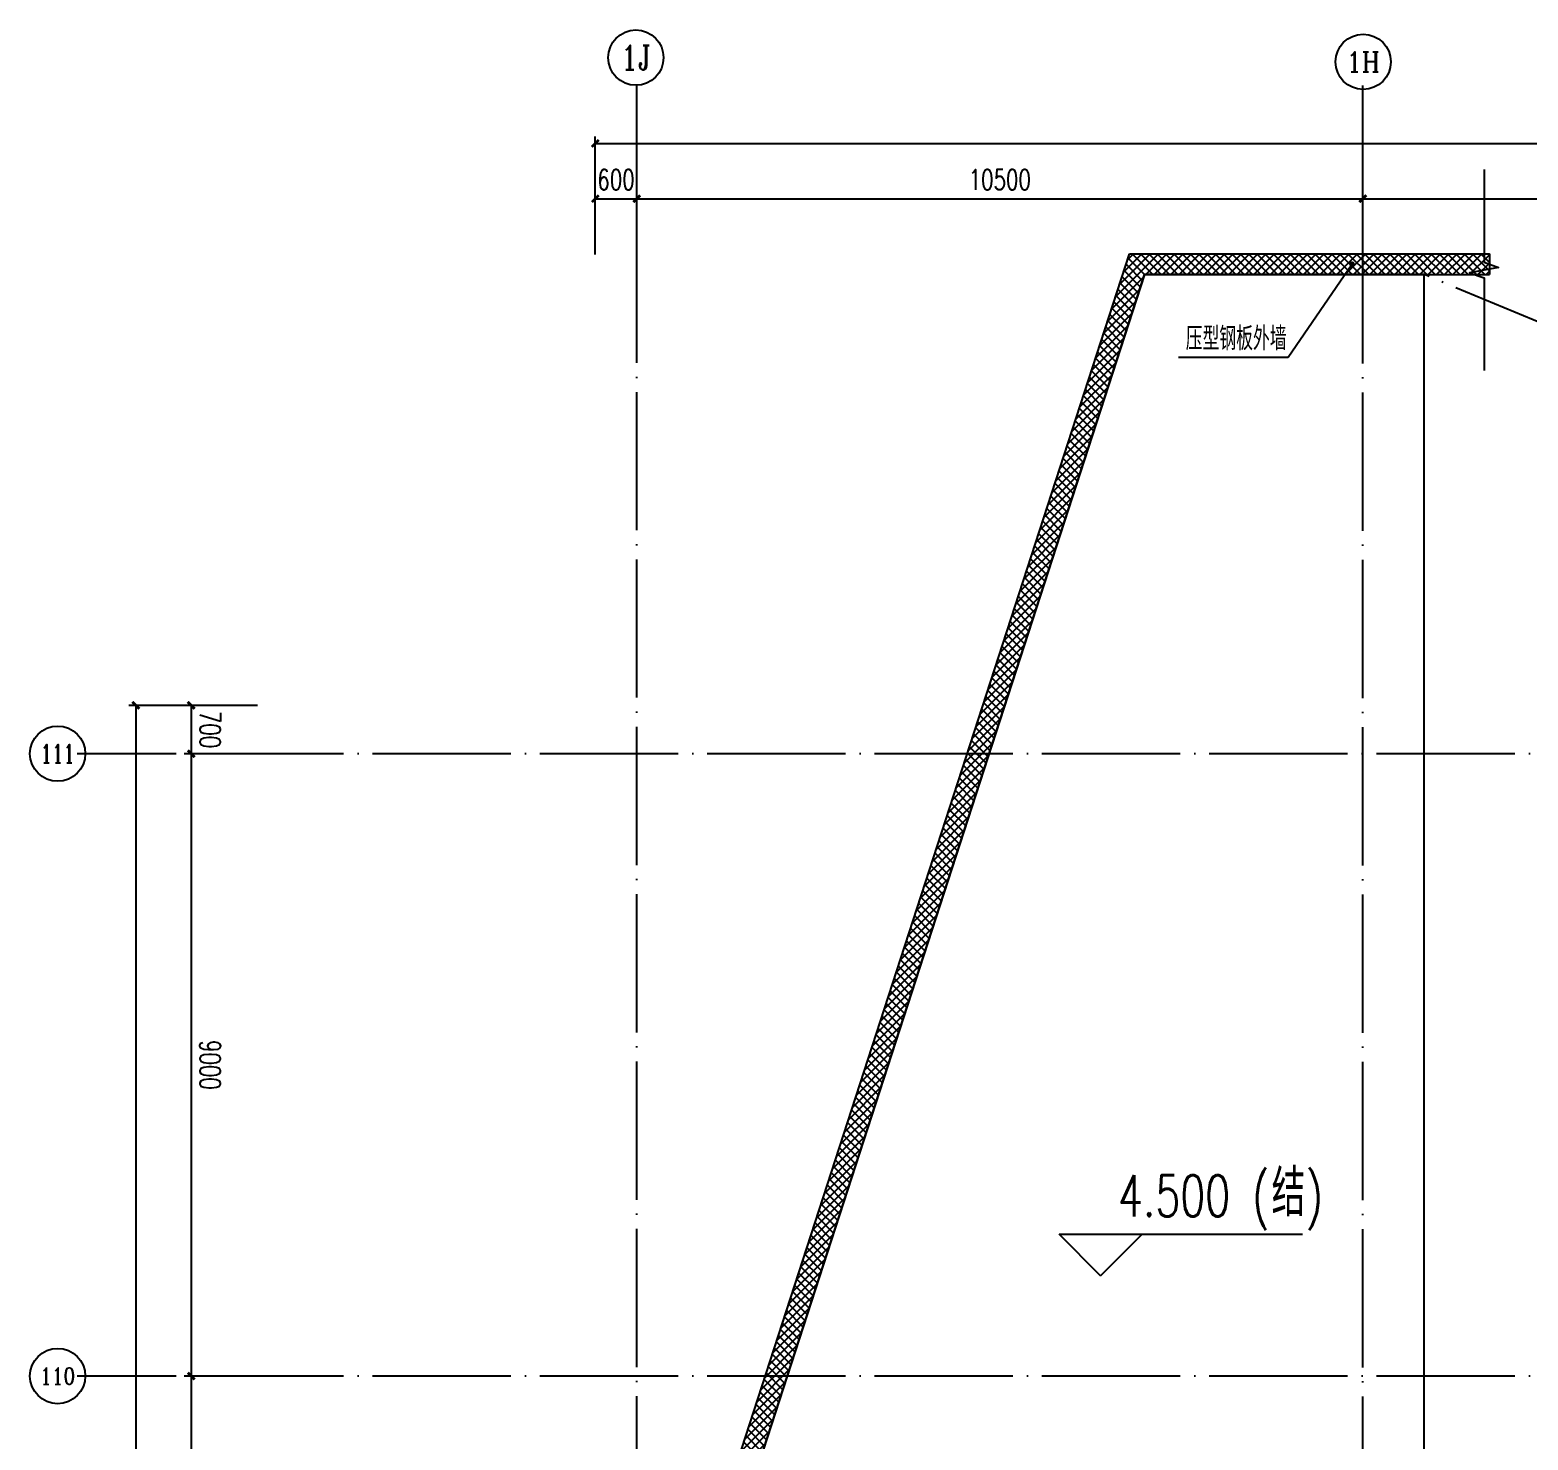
# Model space of a CAD drawing. Extents: x -1313754 to 847533, y 489853 to 941203.
# Drawn here: x -262730 to -241065, y 821895 to 842287 of the extents above; entities that cross this region are included whole.
import ezdxf
from ezdxf.enums import TextEntityAlignment as Align

# ---------------------------------------------------------------- set-up
doc = ezdxf.new("R2010")
doc.units = 0
doc.header["$LTSCALE"] = 1000
doc.header["$MEASUREMENT"] = 0
doc.linetypes.add('DOTE', pattern=[2.42, 2, -0.2, 0.02, -0.2])
doc.layers.get('Defpoints').update_dxf_attribs({"color": 210})
for name, color, linetype in [('A-AXIS-D', 1, 'Continuous'), ('A-AXIS-DOTE', 14, 'DOTE'), ('A-SFCE', 30, 'Continuous'), ('A1$0$ICONS', 3, 'Continuous'), ('AS-WALL', 40, 'Continuous'), ('PUB_HATCH', 8, 'Continuous'), ('PUB_TEXT', 7, 'Continuous'), ('建-标高', 3, 'Continuous')]:
    doc.layers.add(name, color=color, linetype=linetype)
doc.styles.add('_TCH_AXIS', font='COMPLEX', dxfattribs={"bigfont": 'GBCBIG'})
doc.styles.add('_TCH_DIM', font='SIMPLEX', dxfattribs={"bigfont": 'GBCBIG'})
doc.styles.add('_TCH_DIM_T3', font='SIMPLEX', dxfattribs={"width": 0.705882, "bigfont": 'GBCBIG'})
doc.styles.add('A-STANDARD', font='SIMPLEX', dxfattribs={"bigfont": 'GBCBIG'})
doc.dimstyles.new('_TCH_ARCH&&100', dxfattribs={"dimtxt": 297.5, "dimasz": 100, "dimexe": 100, "dimexo": 100, "dimgap": 126.25, "dimtad": 1, "dimdec": 0, "dimzin": 0, "dimdsep": 46, "dimtxsty": '_TCH_DIM_T3', "dimblk": 'ARCHTICK', "dimcen": 0.09, "dimclrt": 7, "dimazin": 2, "dimtfac": 1, "dimtdec": 0, "dimtix": 1, "dimtmove": 2, "dimatfit": 3, "dimfxl": 0, "dimtolj": 1, "dimtzin": 0, "dimarcsym": 0})
pattern_1 = [(45, (60, 0), (-60.000061, 60.000061), []), (135, (60, 0), (-60.000061, -60.000061), [])]

# ---------------------------------------------------------------- blocks, each defined once
blk = doc.blocks.new('_ArchTick')
at = {"color": 0, "linetype": 'ByBlock', "const_width": 0.4}
blk.add_lwpolyline([(-0.5, -0.5), (0.5, 0.5)], dxfattribs=at)
blk = doc.blocks.new('*D1246')
at = {"layer": 'A-AXIS-D', "color": 0, "lineweight": -2}
for p, q in [((-38704, 18000), (-39762, 18000)), ((-39662, 18000), (-39662, 9000)), ((-38704, 9000), (-39762, 9000))]:
    blk.add_line(p, q, dxfattribs=at)
at = {"layer": 'Defpoints', "color": 0}
for p in [(-38604, 18000), (-39662, 9000), (-38604, 9000)]:
    blk.add_point(p, dxfattribs=at)
at = {"layer": 'A-AXIS-D', "color": 0, "lineweight": -2, "xscale": 100, "yscale": 100, "zscale": 100}
for p, rotation in [((-39662, 18000), 90), ((-39662, 9000), 270)]:
    blk.add_blockref('_ArchTick', p, dxfattribs=dict(at, rotation=rotation))
at = {"layer": 'A-AXIS-D', "color": 7, "insert": (-39387, 13500), "char_height": 297.5, "attachment_point": 5, "rotation": 270, "style": '_TCH_DIM_T3'}
blk.add_mtext('\\A1;9000', dxfattribs=at)
blk = doc.blocks.new('*D1247')
at = {"layer": 'A-AXIS-D', "color": 0, "lineweight": -2}
for p, q in [((-38704, 27000), (-39762, 27000)), ((-39662, 27000), (-39662, 18000)), ((-38704, 18000), (-39762, 18000))]:
    blk.add_line(p, q, dxfattribs=at)
at = {"layer": 'Defpoints', "color": 0}
for p in [(-38604, 27000), (-39662, 18000), (-38604, 18000)]:
    blk.add_point(p, dxfattribs=at)
at = {"layer": 'A-AXIS-D', "color": 0, "lineweight": -2, "xscale": 100, "yscale": 100, "zscale": 100}
for p, rotation in [((-39662, 27000), 90), ((-39662, 18000), 270)]:
    blk.add_blockref('_ArchTick', p, dxfattribs=dict(at, rotation=rotation))
at = {"layer": 'A-AXIS-D', "color": 7, "insert": (-39387, 22500), "char_height": 297.5, "attachment_point": 5, "rotation": 270, "style": '_TCH_DIM_T3'}
blk.add_mtext('\\A1;9000', dxfattribs=at)
blk = doc.blocks.new('*D1248')
at = {"layer": 'A-AXIS-D', "color": 0, "lineweight": -2}
for p, q in [((-38704, 27700), (-39762, 27700)), ((-39662, 27700), (-39662, 27000)), ((-38704, 27000), (-39762, 27000))]:
    blk.add_line(p, q, dxfattribs=at)
at = {"layer": 'Defpoints', "color": 0}
for p in [(-38604, 27700), (-39662, 27000), (-38604, 27000)]:
    blk.add_point(p, dxfattribs=at)
at = {"layer": 'A-AXIS-D', "color": 0, "lineweight": -2, "xscale": 100, "yscale": 100, "zscale": 100}
for p, rotation in [((-39662, 27700), 90), ((-39662, 27000), 270)]:
    blk.add_blockref('_ArchTick', p, dxfattribs=dict(at, rotation=rotation))
at = {"layer": 'A-AXIS-D', "color": 7, "insert": (-39387, 27350), "char_height": 297.5, "attachment_point": 5, "rotation": 270, "style": '_TCH_DIM_T3'}
blk.add_mtext('\\A1;700', dxfattribs=at)
blk = doc.blocks.new('*D1249')
at = {"layer": 'A-AXIS-D', "color": 0, "lineweight": -2}
for p, q in [((-33818, 34220), (-33818, 35127)), ((-33218, 34220), (-33218, 35127)), ((-33818, 35027), (-33218, 35027))]:
    blk.add_line(p, q, dxfattribs=at)
at = {"layer": 'Defpoints', "color": 0}
for p in [(-33218, 35027), (-33818, 34120), (-33218, 34120)]:
    blk.add_point(p, dxfattribs=at)
at = {"layer": 'A-AXIS-D', "color": 0, "lineweight": -2, "xscale": 100, "yscale": 100, "zscale": 100, "rotation": 180}
blk.add_blockref('_ArchTick', (-33818, 35027), dxfattribs=at)
at = {"layer": 'A-AXIS-D', "color": 0, "lineweight": -2, "xscale": 100, "yscale": 100, "zscale": 100}
blk.add_blockref('_ArchTick', (-33218, 35027), dxfattribs=at)
at = {"layer": 'A-AXIS-D', "color": 7, "insert": (-33518, 35302), "char_height": 297.5, "attachment_point": 5, "style": '_TCH_DIM_T3'}
blk.add_mtext('\\A1;600', dxfattribs=at)
blk = doc.blocks.new('*D1250')
at = {"layer": 'A-AXIS-D', "color": 0, "lineweight": -2}
for p, q in [((-33218, 34220), (-33218, 35127)), ((-22718, 34220), (-22718, 35127)), ((-33218, 35027), (-22718, 35027))]:
    blk.add_line(p, q, dxfattribs=at)
at = {"layer": 'Defpoints', "color": 0}
for p in [(-22718, 35027), (-33218, 34120), (-22718, 34120)]:
    blk.add_point(p, dxfattribs=at)
at = {"layer": 'A-AXIS-D', "color": 0, "lineweight": -2, "xscale": 100, "yscale": 100, "zscale": 100, "rotation": 180}
blk.add_blockref('_ArchTick', (-33218, 35027), dxfattribs=at)
at = {"layer": 'A-AXIS-D', "color": 0, "lineweight": -2, "xscale": 100, "yscale": 100, "zscale": 100}
blk.add_blockref('_ArchTick', (-22718, 35027), dxfattribs=at)
at = {"layer": 'A-AXIS-D', "color": 7, "insert": (-27968, 35302), "char_height": 297.5, "attachment_point": 5, "style": '_TCH_DIM_T3'}
blk.add_mtext('\\A1;10500', dxfattribs=at)
blk = doc.blocks.new('*D1251')
at = {"layer": 'A-AXIS-D', "color": 0, "lineweight": -2}
for p, q in [((-22718, 34220), (-22718, 35127)), ((-6218, 34220), (-6218, 35127)), ((-22718, 35027), (-6218, 35027))]:
    blk.add_line(p, q, dxfattribs=at)
at = {"layer": 'Defpoints', "color": 0}
for p in [(-6218, 35027), (-22718, 34120), (-6218, 34120)]:
    blk.add_point(p, dxfattribs=at)
at = {"layer": 'A-AXIS-D', "color": 0, "lineweight": -2, "xscale": 100, "yscale": 100, "zscale": 100, "rotation": 180}
blk.add_blockref('_ArchTick', (-22718, 35027), dxfattribs=at)
at = {"layer": 'A-AXIS-D', "color": 0, "lineweight": -2, "xscale": 100, "yscale": 100, "zscale": 100}
blk.add_blockref('_ArchTick', (-6218, 35027), dxfattribs=at)
at = {"layer": 'A-AXIS-D', "color": 7, "insert": (-14468, 35302), "char_height": 297.5, "attachment_point": 5, "style": '_TCH_DIM_T3'}
blk.add_mtext('\\A1;16500', dxfattribs=at)
blk = doc.blocks.new('*D1363')
at = {"layer": 'A-AXIS-D', "color": 0, "lineweight": -2}
for p, q in [((-33818, 34320), (-33818, 35927)), ((-33818, 35827), (92682, 35827)), ((92682, 34320), (92682, 35927))]:
    blk.add_line(p, q, dxfattribs=at)
at = {"layer": 'Defpoints', "color": 0}
for p in [(92682, 35827), (-33818, 34220), (92682, 34220)]:
    blk.add_point(p, dxfattribs=at)
at = {"layer": 'A-AXIS-D', "color": 0, "lineweight": -2, "xscale": 100, "yscale": 100, "zscale": 100, "rotation": 180}
blk.add_blockref('_ArchTick', (-33818, 35827), dxfattribs=at)
at = {"layer": 'A-AXIS-D', "color": 0, "lineweight": -2, "xscale": 100, "yscale": 100, "zscale": 100}
blk.add_blockref('_ArchTick', (92682, 35827), dxfattribs=at)
at = {"layer": 'A-AXIS-D', "color": 7, "insert": (29432, 36102), "char_height": 297.5, "attachment_point": 5, "style": '_TCH_DIM_T3'}
blk.add_mtext('\\A1;126500', dxfattribs=at)
blk = doc.blocks.new('*D1366')
at = {"layer": 'A-AXIS-D', "color": 0, "lineweight": -2}
for p, q in [((-38804, 27700), (-40562, 27700)), ((-40462, 27700), (-40462, -63700)), ((-38804, -63700), (-40562, -63700))]:
    blk.add_line(p, q, dxfattribs=at)
at = {"layer": 'Defpoints', "color": 0}
for p in [(-38704, 27700), (-40462, -63700), (-38704, -63700)]:
    blk.add_point(p, dxfattribs=at)
at = {"layer": 'A-AXIS-D', "color": 0, "lineweight": -2, "xscale": 100, "yscale": 100, "zscale": 100}
for p, rotation in [((-40462, 27700), 90), ((-40462, -63700), 270)]:
    blk.add_blockref('_ArchTick', p, dxfattribs=dict(at, rotation=rotation))
at = {"layer": 'A-AXIS-D', "color": 7, "insert": (-40187, -18000), "char_height": 297.5, "attachment_point": 5, "rotation": 270, "style": '_TCH_DIM_T3'}
blk.add_mtext('\\A1;91400', dxfattribs=at)
blk = doc.blocks.new('dote')
at = {"layer": 'A-AXIS-D'}
for centre in [(-33230.7, 37067.1), (-22712.7, 37006.1), (-41593.5, 27001.1), (-41593.5, 18001.1)]:
    blk.add_circle(centre, 400, dxfattribs=at)
at = {"layer": 'A-AXIS-DOTE'}
for p, q in [((-33217.8, -68988.9), (-33217.8, 36667.3)), ((-22717.8, -68994), (-22717.8, 36662.3)), ((76282.2, 27000), (-41310, 27000)), ((76282.2, 18000), (-41310, 18000))]:
    blk.add_line(p, q, dxfattribs=at)
at = {"layer": 'PUB_TEXT', "style": '_TCH_AXIS'}
for s, height, p, p2 in [('1J', 351.87, (-33448.5, 36891.2), (-33012.9, 36891.2)), ('1H', 288.12, (-22952.8, 36862.1), (-22472.6, 36862.1)), ('111', 265.5, (-41840, 26868.4), (-41347, 26868.4)), ('110', 241.21, (-41846.2, 17880.5), (-41340.8, 17880.5))]:
    blk.add_text(s, height=height, dxfattribs=at).set_placement(p, p2, align=Align.FIT)
at = {"layer": 'A-AXIS-D'}
for base, p1, p2, picture, middle in [((92682.2, 35826.7), (-33817.8, 34220), (92682.2, 34220), '*D1363', (29432.2, 36101.7)), ((-33217.8, 35026.7), (-33817.8, 34120), (-33217.8, 34120), '*D1249', (-33517.8, 35301.7)), ((-22717.8, 35026.7), (-33217.8, 34120), (-22717.8, 34120), '*D1250', (-27967.8, 35301.7)), ((-6217.8, 35026.7), (-22717.8, 34120), (-6217.8, 34120), '*D1251', (-14467.8, 35301.7))]:
    dim = blk.add_linear_dim(base=base, p1=p1, p2=p2, angle=0, dimstyle='_TCH_ARCH&&100', override={"dimgap": 0}, dxfattribs=at)
    dim.commit()
    dim.dimension.update_dxf_attribs({"geometry": picture, "text_midpoint": middle, "dimtype": 161})
for base, p1, p2, picture, middle in [((-40461.9, -63700), (-38703.6, 27700), (-38703.6, -63700), '*D1366', (-40186.9, -18000)), ((-39661.9, 27000), (-38603.6, 27700), (-38603.6, 27000), '*D1248', (-39386.9, 27350)), ((-39661.9, 18000), (-38603.6, 27000), (-38603.6, 18000), '*D1247', (-39386.9, 22500)), ((-39661.9, 9000), (-38603.6, 18000), (-38603.6, 9000), '*D1246', (-39386.9, 13500))]:
    dim = blk.add_linear_dim(base=base, p1=p1, p2=p2, angle=270, dimstyle='_TCH_ARCH&&100', override={"dimgap": 0}, dxfattribs=at)
    dim.commit()
    dim.dimension.update_dxf_attribs({"geometry": picture, "text_midpoint": middle, "dimtype": 161, "text_rotation": 270})

msp = doc.modelspace()

# ---------------------------------------------------------------- hatches: boundary and pattern name
at = {"layer": 'PUB_HATCH'}
h = msp.add_hatch(dxfattribs=at)
h.set_pattern_fill('多孔材料', color=256, scale=30, style=0)
h.set_pattern_definition(pattern_1)
h.paths.add_polyline_path([(-255784.1, 811446.3), (-255498.7, 811353.7), (-246609.7, 838750), (-246827.7, 839050)])
h = msp.add_hatch(dxfattribs=at)
h.set_pattern_fill('多孔材料', color=256, scale=30, style=0)
h.set_pattern_definition(pattern_1)
h.paths.add_polyline_path([(-246827.7, 839050), (-246609.7, 838750), (-241624.4, 838750), (-241624.4, 839050)])

# ---------------------------------------------------------------- linework, layer by layer
at = {"layer": 'A-AXIS-DOTE'}
msp.add_line((-226854.2, 832220), (-242565.8, 838750), dxfattribs=at)
at = {"layer": 'A-SFCE'}
msp.add_lwpolyline([(-242765.8, 811250), (-242565.8, 811250), (-242565.8, 838750), (-246609.7, 838750), (-255497.2, 811358.5), (-255531.6, 811250)], close=True, dxfattribs=at)
at = {"layer": 'A1$0$ICONS'}
for p, q in [((-243610, 838900), (-244536.1, 837550)), ((-243610, 838900), (-244536.1, 837550)), ((-244536.1, 837550), (-246120, 837550))]:
    msp.add_line(p, q, dxfattribs=at)
msp.add_lwpolyline([(-241700, 840270), (-241700, 838927.5), (-241490, 838851.1), (-241910, 838777), (-241700, 838702.5), (-241700, 837360)], dxfattribs=at)
at = {"layer": 'A1$0$ICONS', "const_width": 40}
msp.add_lwpolyline([(-243598.7, 838916.5, 1), (-243621.3, 838883.5, 1)], format="xyb", close=True, dxfattribs=at)
msp.add_lwpolyline([(-243598.7, 838916.5, 1), (-243621.3, 838883.5, 1)], format="xyb", close=True, dxfattribs=at)
at = {"layer": 'AS-WALL'}
for p, q in [((-255784.1, 811446.3), (-246827.7, 839050)), ((-246827.7, 839050), (-241624.4, 839050)), ((-241624.4, 839050), (-241624.4, 838750)), ((-255498.7, 811353.7), (-246609.7, 838750)), ((-246609.7, 838750), (-241624.4, 838750))]:
    msp.add_line(p, q, dxfattribs=at)
at = {"layer": '建-标高'}
for p, q in [((-247246.4, 824270), (-247846.4, 824870)), ((-247846.4, 824870), (-244326.4, 824870)), ((-247246.4, 824270), (-246646.4, 824870))]:
    msp.add_line(p, q, dxfattribs=at)

# ---------------------------------------------------------------- block references
at = {"layer": 'AS-WALL'}
msp.add_blockref('dote', (-220736.4, 804820), dxfattribs=at)

# ---------------------------------------------------------------- texts
at = {"layer": 'PUB_TEXT'}
for s, height, style, p in [('压型钢板外墙', 337.59, '_TCH_DIM', (-246015, 837655)), ('结', 675.2, 'A-STANDARD', (-244773.6, 825130))]:
    msp.add_text(s, height=height, dxfattribs=dict(at, style=style)).set_placement(p)
at = {"layer": 'PUB_TEXT', "style": 'A-STANDARD', "width": 0.705882}
for s, p in [('4.500', (-246993.6, 825130)), ('(', (-245053.6, 825130)), (')', (-244282.1, 825130))]:
    msp.add_text(s, height=595, dxfattribs=at).set_placement(p)

doc.saveas('drawing.dxf')
